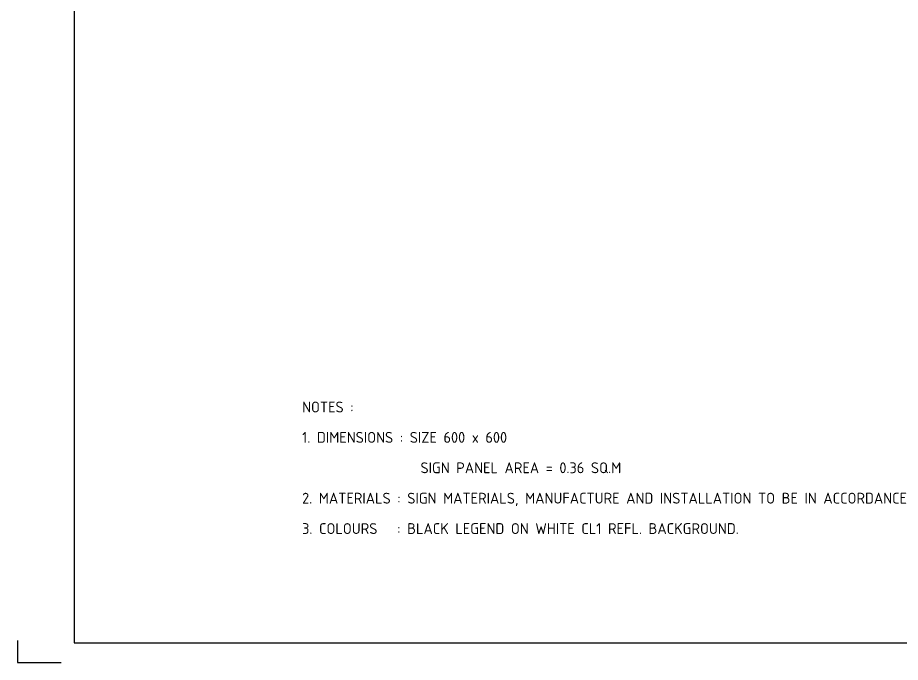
# Model space of a CAD drawing. Extents: x 0 to 420, y 0 to 297.
# Drawn here: x 0 to 203.2, y 0 to 148.5 of the extents above; entities that cross this region are included whole.
import ezdxf
from ezdxf.enums import TextEntityAlignment as Align

# ---------------------------------------------------------------- set-up
doc = ezdxf.new("R2010")
doc.units = 0
doc.header["$LTSCALE"] = 0.3
doc.header["$MEASUREMENT"] = 0
doc.layers.get('0').update_dxf_attribs({"linetype": 'CONTINUOUS'})
for name, color, linetype in [('NOTES', 1, 'CONTINUOUS'), ('TBLK18', 4, 'CONTINUOUS'), ('TBLK25', 1, 'CONTINUOUS'), ('TBLK35', 3, 'CONTINUOUS'), ('TBLK50', 7, 'CONTINUOUS')]:
    doc.layers.add(name, color=color, linetype=linetype)
doc.styles.add('iso', font='iso3098b.shx')

# ---------------------------------------------------------------- blocks, each defined once
blk = doc.blocks.new('A3BBLK')
at = {"layer": 'TBLK25'}
for p, q in [((0, 5), (0, 0)), ((0, 0), (10, 0))]:
    blk.add_line(p, q, dxfattribs=at)
at = {"layer": 'TBLK50'}
for p, q in [((13, 292.5), (13, 4.5)), ((13, 4.5), (415.5000000000002, 4.5))]:
    blk.add_line(p, q, dxfattribs=at)
blk = doc.blocks.new('a3_in_vtblk')
blk.add_blockref('A3BBLK', (-3.741840828297427e-07, 1.894474053187878e-07))
at = {"layer": 'TBLK18', "style": 'iso'}
for tag, p, height in [('GROUND_SURVEY_STD.', (381.875222273204, 126.1053199401716), 1.8), ('SURVEY_CAPTURE_DATE', (381.9454161662899, 122.6053199401716), 1.8), ('MAPPING_SURVEY_STD.', (381.9454161662899, 119.1053199401716), 1.8), ('MAPPING_CAPTURE_DATE', (381.9454161662898, 115.6053199401716), 1.8), ('PROJECT_ZONE', (381.9454161662899, 112.1053199401716), 1.8), ('HEIGHT_DATUM', (381.9454161662898, 108.6053199401714), 1.8), ('CLIENT_STREET_NAME', (355.5137892048512, 86.94082754562629), 1.5), ('CLIENT_SUBURB_POSTCODE', (388.4876002642824, 86.9408275456263), 1.5), ('CLIENT_TELEPHONE_NO.', (368.3055848069769, 84.67709447489977), 1.5), ('CLIENT_FAX_NO.', (393.555162257961, 84.67709447489979), 1.5), ('STREET_NAME', (355.5137892048512, 62.09980777502454), 1.5), ('SUBURB_POSTCODE', (388.4876002642824, 62.09980777502456), 1.5), ('TELEPHONE_NO.', (368.3055848069769, 59.83607470429803), 1.5), ('FAX_NO.', (393.555162257961, 59.83607470429804), 1.5)]:
    blk.add_attdef(tag, p, '', height=height, dxfattribs=at)
for tag, p in [('CLIENT_MR_DIRECTORATE', (381.4999755770158, 92.95956004759233)), ('MR_DIRECTORATE', (381.4999755770158, 68.11854027699059))]:
    blk.add_attdef(tag, text='', height=1.5, dxfattribs=at).set_placement(p, align=Align.CENTER)
at = {"layer": 'TBLK25', "style": 'iso'}
for tag, height, p in [('CLIENT_MR__BRANCH', 2, (381.4999755770158, 90.03992980102237)), ('MR_BRANCH', 2, (381.4999755770158, 65.19891003042062)), ('ROAD_SECTION', 1.75, (384.4999996258161, 29.16173915914942)), ('SLK', 1.75, (384.4999996258161, 26.10752480193321)), ('CHAINAGE', 1.75, (384.4999996258161, 19.20540326262937))]:
    blk.add_attdef(tag, text='', height=height, dxfattribs=at).set_placement(p, align=Align.CENTER)
for tag, p, height in [('FILE_NUMBER', (371.7734368758553, 54.23654958023184), 2.5), ('DESIGNED_/_DRAWN', (371.7734368758553, 49.48654958023184), 2), ('VERIFIED', (371.7734368758553, 44.48654958023184), 2), ('APPROVED', (371.7734368758553, 39.48654958023184), 2), ('LOCAL_AUTHORITY', (370.4803377219841, 16.73347307702431), 1.25)]:
    blk.add_attdef(tag, p, '', height=height, dxfattribs=at)
at = {"layer": 'TBLK35', "style": 'iso', "width": 0.9}
for tag, p in [('ROAD_PROJECT&NUMBER', (384.4999996258161, 32.230685934961)), ('DRAWING_DESCRIPTION', (384.4999996258161, 22.28803376023848))]:
    blk.add_attdef(tag, text='', height=2.5, dxfattribs=at).set_placement(p, align=Align.CENTER)
at = {"layer": 'TBLK50', "style": 'iso'}
blk.add_attdef('MRWA_DRG_NUMBER', (356.2877078814561, 6.084560384789711), '', height=5, dxfattribs=at)

msp = doc.modelspace()

# ---------------------------------------------------------------- block references
at = {"color": 1}
msp.add_blockref('a3_in_vtblk', (0, 0), dxfattribs=at)

# ---------------------------------------------------------------- texts
at = {"layer": 'NOTES', "style": 'iso'}
for s, p in [('NOTES :', (65.48780339709009, 57.56408244897301)), ('1. DIMENSIONS : SIZE 600 x 600', (65.48780339709009, 50.56408244897301)), ('0.36 SQ.M', (124.7131875179093, 43.564082448973)), ('2. MATERIALS : SIGN MATERIALS, MANUFACTURE AND INSTALLATION TO BE IN ACCORDANCE WITH MRWA SPECIFICATION 601.', (65.48780339709009, 36.56408244897301)), ('3. COLOURS   : BLACK LEGEND ON WHITE CL1 REFL. BACKGROUND.', (65.48780339709009, 29.56408244897301))]:
    msp.add_text(s, height=2.5, dxfattribs=at).set_placement(p)
msp.add_text('SIGN PANEL AREA = ', height=2.5, dxfattribs=at).set_placement((124.7131875179093, 43.564082448973), align=Align.RIGHT)

doc.saveas('drawing.dxf')
